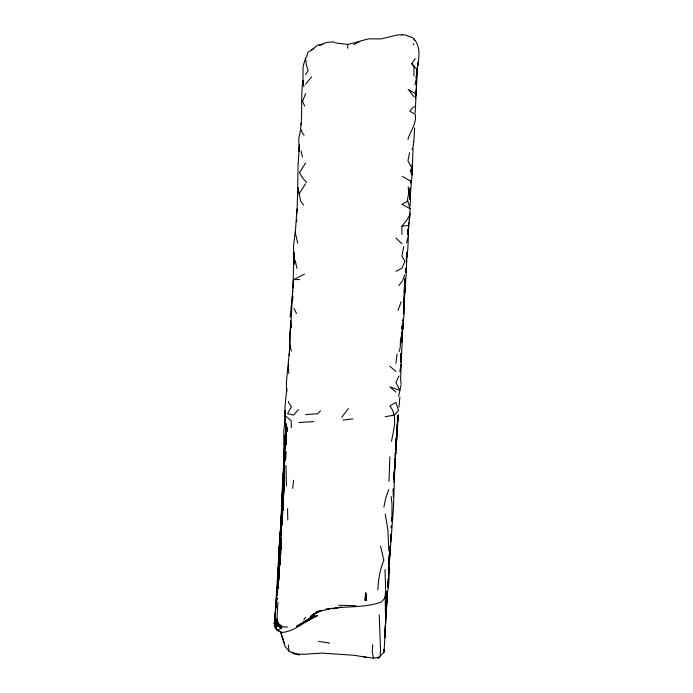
<?xml version="1.0" encoding="UTF-8"?>
<svg xmlns="http://www.w3.org/2000/svg" width="693" height="693" viewBox="0 0 693 693"><rect width="100%" height="100%" fill="white"/><g stroke="black" fill="none" stroke-linecap="round" stroke-linejoin="round"><path stroke-width="1.04" d="M282.553 516.103L283.108 496.751L283.489 508.61L283.246 489.882L284.095 473.51L284.191 483.471L284.502 460.169M283.42 493.685L283.732 480.665L283.454 483.671M285.516 442.134L285.888 432.709L285.603 437.889M286.4 431.133L286.538 426.247M288.279 366.84L288.834 373.466M284.866 438.314L284.65 448.986L285.854 423.839M285.62 445.668L285.854 435.074M279.591 554.002L279.175 557.033L279.651 552.529L278.465 567.117L279.383 559.632L278.829 570.737L280.258 545.226L279.184 561.858L279.288 552.745L279.201 561.702M284.884 435.221L284.52 448.917M286.105 424.012L286.157 427.919M404.634 287.344L403.672 306.263M413.071 148.83L412.049 175.026L409.944 199.289M282.579 500.415L282.675 495.183L282.77 501.082M283.246 489.882L282.952 510.559L283.065 501.905L282.865 504.01M286.036 430.925L286.452 424.367M296.873 221.717L296.881 219.742M279.088 561.858L279.288 552.745M283.013 508.887L283.065 501.905M286.114 424.74L286.088 427.91L286.2 424.826M387.777 582.224L387.733 587.439L388.271 582.492M397.895 415.748L396.743 434.286M280.293 549.558L278.188 574.228L277.902 588.288L278.283 585.091M285.837 430.812L285.481 442.922L286.122 424.679L285.984 427.694M286.659 428.343L286.642 430.336L286.668 429.305M294.118 263.816L294.153 259.866M386.928 598.397L386.304 611.936L386.781 596.612L385.706 623.362M410.109 194.759L409.927 197.522L410.126 188.704M409.927 196.63L410.239 189.232M288.461 401.481L288.444 402.529L291.476 406.696L287.552 413.669L293.572 415.09L298.492 409.598M283.809 486.858L283.056 496.725L284.451 473.31L284.373 476.628L284.511 474.913M386.772 596.924L386.425 609.043L387.37 591.701M388.868 550.857L387.82 529.4L385.239 514.015M410.048 213.132L409.372 220.469L410.117 208.662L407.423 200.147L408.549 193.858M287.786 520.036L287.552 508.662M294.127 263.92L294.178 261.062M388.998 481.427L389.873 456.748M401.004 370.209L402.59 329.418L402.252 332.631L403.906 316.285L404.521 295.781L403.69 307.155L403.95 300.06L403.655 305.197L403.915 302.382L403.672 304.452M278.439 574.315L278.699 563.712L279.911 552.382M283.983 463.652L284.052 459.641L282.9 489.682L283.082 487.803M284.476 460.81L284.347 465.696M285.594 442.584L285.811 437.768L284.407 448.847L284.52 455.864L284.58 453.239M285.577 442.87L285.854 434.97M293.13 287.075L293.096 287.604L293.815 252.434M389.483 558.168L389.154 562.941L389.483 558.168C386.538 572.401 393.399 591.389 381.219 602.052C363.427 608.454 343.91 605.673 325.563 609.424L329.686 608.878L317.645 611.815L321.916 610.308M279.799 555.249L280.327 542.35M285.438 442.091L285.516 437.941L285.377 442.463M286.148 428.014L286.226 424.081M294.118 264.18L294.17 261.166M388.912 565.904L388.227 585.247L388.678 578.551L388.478 580.526M391.917 517.87L392.021 504.028L391.138 496.569M402.425 325.658L402.304 329.695M404.365 291.857L404.469 286.893M416.155 79.097L416.71 73.458L416.458 87.214L415.462 98.085M279.106 561.962L279.617 542.619M280.847 534.961L280.986 523.96L280.986 535.247M284.433 481.921L284.476 480.24L284.225 482.233M389.119 563.911L389.241 558.021L389.102 561.806M389.561 554.443L389.154 564.925L393.477 507.666L395.001 459.095L394.646 463.842L394.793 459.173L394.646 461.313M390.999 534.84L390.549 542.195M394.152 470.504L394.092 479.504L394.248 477.512M402.347 335.733L402.529 326.559M284.468 451.567L283.056 496.725M283.177 496.786L283.021 503.646L283.506 494.698M283.428 493.84L283.792 484.606M284.52 455.864L284.589 452.702M284.684 448.492L285.144 442.325M284.39 481.895L284.476 480.24L284.355 482.215M286.452 429.184L286.426 430.466L286.564 428.395M386.365 605.24L387.439 591.579M389.587 553.603L389.085 563.816M395.062 459.624L394.646 463.842L395.097 458.991L394.776 470.868M388.418 568.26L388.47 566.155M391.891 521.578L391.978 517.905L391.883 520.833M393.286 496.812L393.477 488.981M405.301 279.348L405.067 284.728M406.514 255.232L406.566 253.084M406.67 252.815L406.462 258.896L406.817 253.716M409.909 198.285L410.135 188.877M278.525 556.661L279.79 538.556L275.58 609.234M282.423 487.439L283.134 474.064L282.423 489.405L283.246 474.003L281.739 501.68M286.694 391.545L286.763 388.565L284.953 407.458L285.23 417.255L284.858 410.516M287.015 427.442L287.075 429.539L287.127 427.581M406.029 268.078L405.734 272.834M293.572 263.799L293.875 252.754L293.685 259.598M392.004 517.299L391.891 521.457L391.969 517.472L391.874 519.507M397.886 415.514L397.401 428.941L397.591 423.839L397.401 425.935M404.357 296.838L404.643 286.755M409.901 192.645L410.1 188.739L409.909 190.61M414.613 127.85L413.842 141.311M280.994 542.818L279.937 564.423L281.141 530.821L283.784 488.201M282.891 503.577L283.142 494.915M285.395 442.974L285.542 437.924M287.101 430.076L287.162 428.049M389.033 566.805L388.426 580.084L388.816 566.822L388.487 571.491M396.647 438.227L396.292 450.433L396.413 438.054L396.049 445.625M397.054 427.806L396.768 437.266M284.676 454.859L284.736 452.72M284.866 448.423L285.161 443.329M285.282 442.013L285.932 424.861M296.95 208.922L295.331 232.744L297.721 243.226M297.652 192.637L297.592 194.655L298.077 164.821L299.506 144.898L299.116 151.524L298.77 138.366C303.803 119.265 300.052 99.61 302.962 80.345L303.863 86.772M297.713 190.61L297.808 187.578L299.004 193.156M388.271 585.264L388.478 578.438L387.985 587.292M390.791 534.935L390.523 541.146M396.76 430.31L396.82 428.361M400.857 362.413L401.42 353.153M403.066 321.422L403.127 319.36M403.3 319.291L403.239 321.318L403.387 319.23M409.918 190.939L409.979 188.817L409.901 190.965M278.343 574.142L279.383 559.632M284.104 480.457L284.043 482.397L284.476 476.689L284.069 482.458L284.459 471.318M283.654 494.083L283.775 490.185M293.416 288.123L293.477 286.131M385.654 615.401L385.862 609.043M388.028 582.198L387.768 586.668M390.748 535.065L390.488 541.865M402.278 328.248L402.347 326.299M402.07 336.07L401.914 340.861L402.312 336.209M277.633 587.915L278.993 564.457M281.341 520.287L283.758 472.037M282.389 521.162L282.25 524.055M283.004 500.952L283.108 497.912M284.676 454.963L284.745 453.014M396.751 435.265L397.297 424.142M402.399 325.623L402.269 329.236L402.408 326.334M404.374 295.703L404.842 287.63M278.231 577.182L278.092 581.236L278.248 578.343M278.933 564.743L278.612 571.006M279.036 561.772L279.114 559.797M281.93 496.075L281.531 506.566L282.449 488.366M281.367 519.62L282.441 504.417M285.698 435.698L286.46 424.636M285.811 458.619L286.07 451.515M384.875 634.649L384.762 637.803L386.599 605.154M384.944 632.553L385.213 625.199M389.925 551.42L390.072 547.245M394.672 465.843L394.741 463.894M281.029 543.84L280.769 551.004L281.037 541.995M286.088 437.612L286.573 426.412M405.05 284.528L405.275 278.465M409.918 196.327L410.074 192.264L410.559 198.934L410.109 206.142M283.342 485.862L283.766 477.208M284.71 459.632L285.005 452.131L284.849 456.055L285.178 452.919M291.424 325.589L291.294 327.72L291.406 324.8M393.286 490.861L393.373 488.842M411.278 173.761L411.512 167.767M415.194 112.855L417.316 67.853M279.963 565.202L280.492 552.044L280.197 559.164L280.293 557.683M283.091 497.765L282.969 500.658L283.082 498.726M285.507 437.941L285.802 430.821L285.603 435.637M285.048 460.013L285.169 456.982M287.023 430.171L287.11 428.118M390.523 540.202L390.722 535.187L390.488 539.241M394.672 468.139L395.218 458.965M404.435 288.782L404.513 286.798L404.383 288.99M407.813 232.068L407.891 230.076M275.32 610.412L275.034 617.194L275.424 612.456M281.739 501.758L282.441 492.896M287.075 429.539L287.162 427.503M291.294 327.72L291.406 325.06M389.968 546.942L389.882 548.96L389.977 547.227M394.663 467.974L394.785 465.211M403.75 314.068C403.872 294.412 407.034 274.922 406.574 255.267L406.67 262.275M277.72 587.673L278.006 581.28L277.711 587.967M278.829 570.737L278.915 568.771M278.69 577.607L279.383 564.102L278.473 581.453M284.537 453.378L282.865 482.709L282.987 481.107M283.16 475.935L283.246 474.003L282.692 482.614L283.151 474.055M281.011 527.096L280.873 530.214L280.986 528.083M281.332 519.837L281.471 516.727M286.07 427.642L286.209 424.618M301.048 124.835L301.117 123.111M385.646 616.519L385.854 611.676L385.629 615.523M386.685 596.76L386.33 604.001M388.487 573.094L388.764 566.839M389.111 559.987L389.197 558.004M396.067 443.615L396.292 438.47M277.884 588.062L278.248 582.155M283.047 475.866L283.463 466.926M281.575 516.718L281.445 519.62L281.722 513.825M284.606 448.449L284.754 445.33L284.589 448.423M281.211 534.147L282.198 510.126L280.76 523.198L279.175 563.981M282.961 495.019L283.74 487.621L282.432 503.309L281.254 534.883M285.715 435.706L285.854 432.727M291.285 327.373L291.381 325.329M284.399 481.609L284.485 479.677M386.876 596.76L386.339 605.119M387.023 593.632L387.118 591.553M393.277 490.99L393.364 489.024M394.274 472.617L393.953 479.591L394.378 472.392M394.542 472.297L393.988 482.302M396.422 438.167L396.032 445.781M404.374 291.9L404.825 287.023M404.088 298.761L403.707 307.146L403.976 300.043M285.351 414.639L283.766 431.999L283.87 462.439L284.433 452.46M283.68 483.177L283.385 489.96L283.879 480.587M283.784 485.039L283.654 493.624M283.991 482.328L284.425 473.319M284.355 482.501L284.459 480.414M389.137 561.997L390.185 547.591M394.412 472.661L394.1 479.504L394.499 472.323M396.751 431.055L396.898 427.841M403.69 305.171L404.002 298.744M398.995 407.172L399.861 397.349M411.391 173.605L411.538 170.573M282.432 487.378L282.735 481.245M281.817 511.893L283.697 469.291L285.118 452.07M297.808 187.578L296.942 213.842M280.267 550.71L280.942 537.881M390.003 551.368L390.211 547.253M390.514 541.086L390.661 537.993L390.514 540.886M396.743 431.306L396.846 429.27L396.743 432.389M403.672 304.054L403.932 298.726M405.05 280.552L405.145 278.517L405.041 280.319M404.357 299.818L405.171 285.455L404.469 292.81L404.712 286.729M283.905 462.456L284.468 450.493M284.173 455.665L284.468 449.878M278.993 570.833L279.201 566.692M282.822 500.259L283.091 494.941L282.831 503.542L283.298 496.864M283.827 480.613L283.454 487.777L283.42 480.855M286.434 429.166L286.555 427.131M277.893 602.191L277.07 616.579L277.91 623.042L281.531 626.723L287.552 627.052M282.935 501.983L281.531 525.814L281.808 523.484M389.457 553.672L389.119 561.772L390.237 546.69M394.689 461.885L394.837 458.991M410.689 180.986L410.585 183.039L410.81 180.916M279.747 540.462L281.531 513.063M285.135 445.105L284.918 449.203L285.152 446.994M385.577 625.415L384.035 652.122L383.905 649.22M388.452 574.454L388.851 566.735L388.66 572.998L388.842 566.935L388.435 570.148M389.137 561.001L389.293 558.056L389.102 560.923M394.707 465.254L395.027 459.19M396.483 436.425L395.894 448.778L396.431 438.478M397.418 419.083L397.574 416.095M290.653 320.4L289.535 350.225M281.003 521.968L280.89 524.012L281.679 502.875M281.107 520.071L281.271 516.848M284.615 454.807L284.736 452.65M284.962 448.345L285.421 437.993L284.139 465.575M286.382 424.419L286.278 429.08L286.53 425.251M281.419 534.901L281.679 530.673M386.746 598.293L386.876 596.543M411.347 173.657L411.512 170.582M409.892 199.593L410.143 194.776M284.416 455.803L283.619 466.839M285.169 444.04L284.884 449.125L286.668 428.43M284.615 454.989L284.71 453.179M277.087 594.724L277.546 590.488L277.321 594.585L277.564 591.467M404.365 291.718L404.625 287.508M395.331 457.285L395.616 452.165M415.445 97.817L415.67 93.711L415.436 96.552M293.2 280.596L290.774 327.417L291.181 323.458L289.847 333.835L289.769 347.687L290.003 344.993L286.434 381.8L286.59 392.403M277.304 594.516L277.538 590.462M281.41 519.741L281.531 517.688L281.349 519.733M277.313 594.655L277.538 590.843M282.423 508.272L282.311 510.195L282.415 509.234M284.381 482.276L284.502 480.223M388.426 570.348L388.678 566.042M393.269 493.884L393.581 488.513M281.367 520.573L281.531 517.688M282.034 508.61L282.406 505.509L281.15 516.917L281.011 535.663M278.257 575.181L275.511 607.986M285.048 461.001L285.169 458.957M278.084 588.184L278.257 585.299M283.229 500.667L283.758 494.144M406.453 258.922L407.805 249.03L408.428 235.49L406.548 242.957M395.599 452.676L395.348 456.904L395.66 451.793M286.4 427.503L286.581 424.419M277.391 594.525L277.521 592.472M401.316 353.248L400.866 360.455M396.067 448.726L396.708 438.288M286.053 427.841L286.252 424.644L286.278 431.895M285.906 437.707L285.603 442.584L285.888 435.55M283.125 500.874L283.809 487.577M281.245 534.398L281.531 529.582L281.219 534.745M365.601 593.026L365.133 600.476L365.601 593.026L366.562 600.536L365.956 593.052M401.377 353.17L400.883 359.199M387.058 593.503L387.179 591.588L387.015 593.693M397.591 423.839L394.949 465.116M396.353 443.979L396.387 443.425M281.393 516.614L281.696 511.824M278.387 581.132L280.752 551.897L280.37 556.713M409.944 197.314L410.542 188.054L409.935 197.99M404.383 293.719L404.807 287.214M402.711 326.516L401.602 342.749M282.909 499.618L283.091 496.742M415.462 95.929L415.722 91.952M409.875 192.377L410.083 189.319M407.796 234.468L407.934 232.38L407.805 234.182M401.247 353.465L400.978 357.371L401.238 353.508M390.514 540.09L390.653 537.993L390.514 539.968M389.119 560.758L389.249 558.757M289.18 355.396L289.319 353.335M285.845 442.732L285.611 444.837L285.888 430.777M406.419 260.144L406.739 255.362M400.978 371.275L400.58 378.456L401.056 384.139M389.137 556.886L389.345 553.759M285.559 435.611L286.018 428.932M283.645 473.769L283.792 471.699M284.373 465.54L284.502 463.738M280.63 543.97L281.046 537.915M278.525 574.202L278.967 567.844M414.916 107.172L414.994 106.02M402.261 328.43L402.39 326.455M402.746 325.675L402.546 328.673L402.763 325.563M396.249 443.511L397.141 430.526L396.699 434.459M288.461 366.034L288.6 364.033M284.884 455.015L285.031 452.979M280.232 531.34L279.383 543.26L280.977 525.701M279.764 540.549L280.362 533.497M278.188 574.228L278.699 566.987L278.439 570.512M415.462 95.816L415.757 91.675M394.672 464.284L395.045 459.035M390.02 546.898L389.882 548.882L390.02 547.046M279.608 542.68L279.08 550.034L280.249 538.288M372.739 644.75L372.21 652L373.51 658.203L379.937 656.912L380.544 650.311L379.227 614.804M416.64 73.293L416.346 77.443L416.71 73.458M388.435 568.485L388.574 566.579M389.137 562.803L389.994 551.515M408.498 225.944L408.731 222.756M281.531 515.003L282.285 502.356L282.068 514.024M283.498 490.029L283.784 486.217L283.446 489.994L283.775 487.101M283.229 496.82L281.782 523.787M279.314 561.85L279.634 557.614M279.877 554.426L280.154 552.243L279.963 554.374M404.391 293L404.695 288.929M397.453 422.115L397.843 417.03L397.41 422.124M407.796 234.555L408.177 229.972M408.489 225.883L408.723 222.825M404.539 288.842L404.383 290.895L404.651 287.578M401.671 335.836L401.819 333.939M386.356 602.13L386.85 595.807M279.27 562.049L279.643 557.302M409.901 196.725L410.065 194.724M400.926 356.471L401.16 353.534M395.339 454.123L395.504 452.105M389.111 561.547L389.873 551.931M284.502 477.702L284.121 482.441L284.485 477.208L283.957 482.267M415.419 96.838L415.67 93.711M403.69 302.191L403.854 300.112M280.163 550.658L280.319 548.778M277.373 594.663L277.521 592.792M415.436 96.829L415.869 91.615M407.934 233.03L408.238 229.383M403.672 304.149L404.114 298.865M292.792 296.621L292.463 300.589L292.784 296.803M285.533 444.88L285.888 440.705M280.544 531.349L280.994 525.996M377.841 589.83C378.343 579.72 379.903 569.594 383.861 560.213L380.544 546.058M403.629 303.118L403.993 298.839M280.57 534.849L281.011 529.755M276.836 597.383L276.429 602.139L276.836 598.38M398.276 414.535L396.89 430.388L397.011 427.477L396.846 430.362L396.768 428.326M278.855 573.839L277.209 590.653L278.274 578.976M278.595 580.942L278.958 576.758L278.551 581.098M406.419 256.93L406.687 253.794M400.866 362.136L401.299 357.19M396.76 433.281L397.219 428.031M292.792 290.852L290.185 317.082M280.986 523.821L280.431 529.963L280.968 525.866M279.305 561.824L279.591 558.627M401.914 338.894L402.165 336.122M285.672 445.608L285.845 443.719M405.717 271.656L405.977 268.823L405.777 270.781M285.473 416.129L284.988 421.387L287.552 431.436M282.909 489.682L283.091 487.681M396.734 431.219L397.028 428.014M291.025 327.564L291.432 323.345M284.312 476.593L284.494 474.714M281.93 513.487L282.328 509.286L281.531 515.124L282.363 508.87M403.647 306.271L404.01 302.434L403.698 305.474M391.207 527.841L391.406 525.744M277.105 594.559L277.46 590.8M395.313 455.292L395.59 452.468M276.446 602.044L276.862 597.834L276.438 601.922M391.216 527.399L391.398 525.511M286.27 438.513L286.581 435.343M284.442 474.41L284.225 476.541L284.476 474.064M278.188 584.26L277.772 588.366L278.239 584.121M400.926 359.243L401.36 353.534L400.892 359.52M395.348 455.024L395.668 451.81M395.374 456.462L395.79 452.243M385.005 597.279L385.654 590.705L385.005 569.481M281.531 512.742L281.722 510.854M279.426 561.295L279.608 559.502L279.366 561.486M403.716 304.357L403.915 302.382M283.758 483.229L283.394 493.771M277.209 590.653L277.425 588.565M277.044 595.382L277.564 590.367M292.715 488.392L293.572 480.18M284.91 455.102L285.109 453.231M279.859 555.223L280.301 551.065M277.148 595.408L277.581 591.346M404.469 292.81L405.57 282.484L404.426 291.84M393.953 478.898L394.109 477.434M283.212 474.965L283.818 469.36M279.409 561.287L279.608 559.502M390.471 542.238L390.921 538.14M295.391 230.674L293.581 245.625L293.693 259.459M280.613 534.875L281.063 530.855M275.511 615.055L274.246 623.691L275.511 628.854L281.531 632.501C295.4 631.566 305.18 620.374 317.645 615.523L302.798 623.085M401.897 335.966L402.105 334.104M277.798 587.837L278.257 583.896M405.007 285.542L405.379 282.38L405.05 285.169M396.041 442.766L396.578 438.141M396.006 443L396.569 438.184M279.565 557.467L278.811 563.773L279.556 558.48M277.945 587.855L278.188 585.845M383.861 507.215L385.689 498.258L388.704 489.57M395.894 363.305L397.132 354.071M275.649 609.199L276.212 605.084M412.413 163.115L411.755 167.905L412.049 175.026M387.751 584.97L388.158 582.033M416.276 77.477L418.165 62.483L417.515 66.337M413.842 141.441L412.95 147.739L412.032 149.428M275.442 616.276L274.246 623.691L275.277 617.333M417.195 68.26L416.874 70.184L417.238 68.061M276.169 605.11L275.286 610.654M417.61 65.93C419.456 56.324 420.59 45.218 412.829 37.769L405.405 35.1L401.914 34.65M415.02 85.152L415.939 79.964M403.638 246.621L401.914 256.141L405.007 261.313L401.914 268.312L395.894 271.327M401.325 336.322C399.419 341.259 401.403 346.812 399.029 351.55M391.528 441.19C393.546 429.521 398.198 416.354 389.873 405.968L395.894 402.373L398.51 410.464L394.473 415.09L385.213 416.692M409.572 152.746L407.934 160.707L411.755 167.905L410.23 171.318M400.875 364.388L399.896 371.898M400.996 385.161L398.579 396.613M306.505 57.328L307.848 52.313L313.704 48.735M401.186 301.654L397.99 310.447M407.934 139.466C410.091 130.934 417.091 123.804 415.142 114.258L409.754 111.14L413.426 106.921M402.936 279.79L404.617 274.991M305.578 57.952L303.101 66.363L302.928 84.217M305.613 93.538L302.529 101.447L304.738 106.116M398.986 375.987L395.902 382.449L399.896 390.419L389.882 386.85L395.894 392.082M305.613 74.705L308.186 70.383L306.401 65.376L305.578 57.987M299.593 172.522L305.613 162.985M299.593 193.035L305.613 183.732M303.829 619.914L305.613 617.281M413.955 75.901L413.955 66.632L411.746 63.643L415.202 58.688M341.727 417.307L348.38 408.593M398.813 285.533L402.555 280.752M305.613 84.182L311.625 76.836M401.914 234.459L401.914 226.126L406.54 220.495L409.615 215.315L408.073 235.126L408.342 228.014L408.506 234.875M320.487 410.793L317.645 413.747L305.613 414.605M319.118 610.88L310.247 616.675L317.645 611.694C311.867 616.042 306.99 621.829 300.043 624.688L315.012 615.514L305.804 621.058M315.627 612.829C310.655 619.109 303.543 622.877 296.439 626.247L305.613 621.5M379.34 656.869L377.841 658.35L379.937 656.912M380.847 655.387L383.861 652.425M311.625 49.948L317.645 45.166L322.661 44.43M320.227 610.724L317.645 612.525L320.183 610.888M311.625 617.558L299.593 624.653M315.731 612.889L317.645 611.694L311.633 615.436L315.731 612.889L321.89 610.368M306.471 621.448L312.491 617.974L311.625 618.451M305.604 621.846L312.491 617.974M407.934 201.013L401.914 204.314L410.117 208.662M353.768 44.595L360.438 40.974L368.78 38.834L380.977 38.929L398.007 34.858L402.235 34.996M304.513 274.064L293.572 279.677L299.593 279.47M277.417 620.997L275.06 617.732L275.701 624.315L281.531 628.239L277.243 630.37L274.367 625.086L276.516 627.312M335.707 43.001L347.747 44.43L359.78 41.459M332.718 608.8L341.675 607.016M322.799 44.439L319.334 45.045L326.793 42.394L333.472 41.883L334.962 42.628M335.707 607.908L338.686 607.466M342.931 420.079L352.858 418.867M401.914 226.126L407.934 225.563M313.73 421.647L298.943 422.487M338.6 605.249L356.011 605.751M363.92 656.791L373.51 658.203M318.451 641.337L329.686 643.087M365.8 657.233L354.452 655.301L322.115 653.118L303.248 654.339L296.699 653.889L289.137 651.307L285.204 646.63L281.393 634.935M299.593 654.963L293.572 653.768L292.065 652.364M277.91 623.042L275.06 617.732L276.351 623.943L282.155 626.541M281.531 632.501L277.243 630.37L275.563 624.454L281.531 628.239M416.008 93.901L408.186 89.388L413.955 96.708M402.356 176.377L410.646 181.168M278.56 623.276L275.511 620.798L281.531 626.723L280.353 625.086M276.351 623.943L281.306 628.023L275.563 624.454L275.511 623.042M389.882 366.311L395.894 371.379M286.4 416.571L291.155 420.781L291.372 427.607M395.902 238.123L401.914 243.65M306.713 182.441L302.52 177.91L299.489 172.704M411.746 63.643L417.29 69.941M303.621 205.076L300.684 201.083L299.159 193.745M304.071 135.308L301.992 132.337L301.516 129.834M413.167 43.607L413.955 44.82M294.066 308.463L296.483 313.444M280.518 631.964L284.476 643.502M281.878 635.758L283.602 640.609M413.955 38.921L414.544 40.644M281.557 634.831L280.847 631.765M290.584 348.155L291.502 351.074M302.443 157.103L301.065 150.944M295.209 260.473L296.95 268.425M288.279 644.854L289.137 651.307M286.486 486.027L285.914 465.505M408.281 186.746L408.575 193.13M281.627 516.631L281.722 519.559M281.635 516.753L281.696 518.771M285.811 442.706L285.863 444.724M385.377 611.399L385.273 597.435M405.067 279.218L405.076 282.198M347.747 44.43L347.747 48.259M277.546 574.601L277.486 576.905L277.902 567.437L277.546 574.601M388.478 578.438L388.426 580.084L388.496 578.447M402.338 325.814L402.278 327.832L402.408 325.857M386.096 610.117L385.888 616.302L386.105 610.221M397.522 416.848L397.427 418.91L397.522 416.848M403.785 302.313L403.69 304.236L403.785 302.313M403.837 302.339L403.672 305.353L403.837 302.339M397.539 421.916L397.418 423.744L397.86 417.047L397.539 421.916M284.598 459.32L284.364 462.725L285.178 452.027L284.598 459.32M282.883 496.621L282.432 503.309L282.883 496.621M402.668 328.595L402.183 335.828L403.179 322.808L402.668 328.595M275.442 612.092L275.06 617.212L275.433 612.092M395.512 452.425L395.348 454.322L395.512 452.434M311.296 617.281L299.818 624.558L306.098 621.231L311.296 617.281M396.916 430.396L396.907 428.378L396.916 430.396"/></g></svg>
